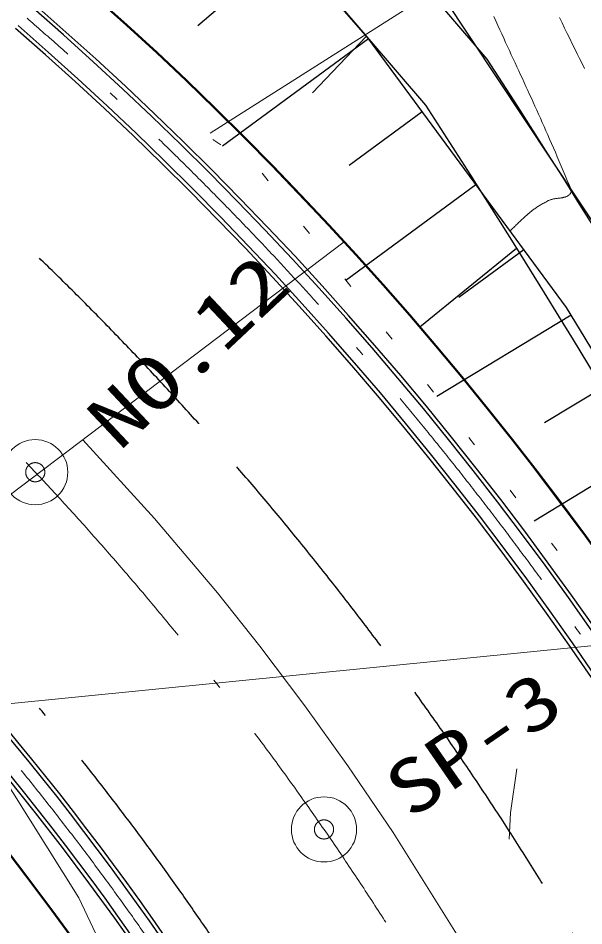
# Model space of a CAD drawing. Units: millimetres at full size, sheet at 1:500; details may follow other scales. Extents: x -209175 to 420500, y 0 to 351151.
# Drawn here: x 51772 to 59152, y 96925 to 108771 of the extents above; entities that cross this region are included whole.
import ezdxf
from ezdxf.enums import TextEntityAlignment as Align

# ---------------------------------------------------------------- set-up
doc = ezdxf.new("R2010")
doc.units = ezdxf.units.MM
doc.header["$LTSCALE"] = 500
doc.header["$PDMODE"] = 32
doc.header["$PDSIZE"] = 250
for name, pattern in [('USER1', [9.25, 6, -1.5, 0.25, -1.5]), ('USER2', [1.75, 0.25, -1.5]), ('USER3', [7.5, 6, -1.5])]:
    doc.linetypes.add(name, pattern=pattern)
for name, color, linetype, lineweight in [('D-BGD', 7, 'Continuous', 13), ('D-BGD-EXST', 7, 'Continuous', 25), ('D-BGD-LWCN', 8, 'Continuous', 13), ('D-BMK', 2, 'USER1', 13), ('D-BMK-HTXT', 7, 'Continuous', 13)]:
    doc.layers.add(name, color=color, linetype=linetype, lineweight=lineweight)
doc.layers.add('D-BMK-TXT', color=7, linetype='Continuous')
doc.styles.add('ＭＳ ゴシック', font='')
doc.styles.get('ＭＳ ゴシック').set_extended_font_data('MS Gothic')

msp = doc.modelspace()

# ---------------------------------------------------------------- linework, layer by layer
at = {"layer": 'D-BGD', "linetype": 'USER2'}
for p, q in [((54311.2, 107187.1), (54956.9, 106746.7)), ((54956.9, 106746.7), (61630.9, 98203.8))]:
    msp.add_line(p, q, dxfattribs=at)
at = {"layer": 'D-BGD', "color": 8}
msp.add_line((49204.2, 100686.8), (56023.7, 105851.2), dxfattribs=at)
at = {"layer": 'D-BGD', "color": 5}
msp.add_lwpolyline([(10000, 123806.5), (15694.4, 121050.9), (18993.2, 119461.5), (26605.7, 115796.6), (27719.7, 115251.5), (34925.2, 111722.6), (37724.1, 110337.3), (40224.9, 109100), (44970.6, 105988.4), (47792.2, 103336.1), (48113.2, 103032), (50201, 101054.8), (52562.5, 97289.5), (53954.2, 94343.3), (55168.6, 90895.7)], dxfattribs=at)
at = {"layer": 'D-BGD', "color": 8}
for points in [[(54816.2, 107121.2), (56023.7, 105851.2), (56099.6, 105771.3), (56700.4, 105099.3), (57444.2, 104228.1), (58224.8, 103263.3), (59343.5, 101778.7), (60265.3, 100451.6), (60922.7, 99439), (61202.1, 98989.8), (62052.5, 97545), (62511.5, 96710.3)], [(57578.3, 96683.5), (56665.1, 98144.2), (56073, 99012), (55511.4, 99798.4), (54926.2, 100573.1), (54373.2, 101270.4), (53552, 102242.4), (52613.9, 103269)], [(52604, 96591), (51927, 97512.6), (51281.5, 98338.3)]]:
    msp.add_lwpolyline(points, dxfattribs=at)
at = {"layer": 'D-BGD', "color": 3}
msp.add_lwpolyline([(58177.6, 98056.8), (58194.6, 98399.8), (58277.7, 98973.8)], dxfattribs=at)
at = {"layer": 'D-BGD-EXST'}
for p, q in [((56334.9, 108512.4), (53744.9, 111527.2)), ((55314.3, 109700.3), (54116, 108670.8)), ((57199.8, 109225.1), (59682.1, 105477.3)), ((55612.9, 107796.1), (56312.9, 108533.5)), ((58924.2, 104994.6), (56334.9, 108512.4)), ((56343, 108501.3), (54439.1, 107099.9)), ((57043.7, 107549.3), (56091.8, 106848.6)), ((57744.5, 106597.4), (56048.7, 105349.2)), ((58274.6, 105766.6), (57012.8, 104738.8)), ((58368.6, 105749.5), (57520.7, 105125.4)), ((60871, 101786.9), (58924.2, 104994.6)), ((58984.1, 104895.9), (57233.1, 103833.1)), ((59515.5, 104020.3), (58640, 103489)), ((60046.9, 103144.8), (58502.9, 102207.7))]:
    msp.add_line(p, q, dxfattribs=at)
for points in [[(57890.8, 108234.6), (54630.1, 112041.5), (44074.8, 117283.8), (39252.8, 121084.7), (21580.4, 131155.6), (10780, 131661), (10000, 132429.1)], [(57088.6, 107634), (54003, 111236.4), (43537.2, 116434.3), (38692.6, 120252.9), (21293.8, 130168), (10351, 130680), (10000, 131025.6)]]:
    msp.add_lwpolyline(points, dxfattribs=at)
at = {"layer": 'D-BGD-EXST', "linetype": 'USER3'}
msp.add_arc((22852.4, 75446.3), 42000.1, 6.05894, 63.28606, dxfattribs=at)
at = {"layer": 'D-BGD-EXST', "linetype": 'USER1'}
msp.add_arc((22852.5, 75446.3), 38000, 6.05891, 63.29291, dxfattribs=at)
at = {"layer": 'D-BGD-EXST', "lineweight": 50}
for centre, radius, start, end in [((22852.7, 75445.7), 45000, 6.05973, 48.96549), ((22852.5, 75446.4), 36500, 6.0589, 63.29582)]:
    msp.add_arc(centre, radius, start, end, dxfattribs=at)
at = {"layer": 'D-BGD-EXST'}
for centre, radius, start, end in [((22852.5, 75446.4), 37450, 6.05889, 63.29396), ((22852.5, 75446.4), 37500, 6.05889, 63.29387), ((22852.7, 75445.7), 44350, 6.05805, 48.9655), ((22852.7, 75445.7), 44400, 6.05805, 48.9655), ((22852.5, 75446.4), 37150, 6.05889, 63.29454), ((22852.7, 75445.7), 44000, 6.05805, 48.96551), ((22852.7, 75445.7), 44050, 6.05805, 48.96551), ((22852.5, 75446.4), 37100, 6.05889, 63.29464), ((-42571.7, 42801), 119892.7, 21.86498, 33.07717), ((-42571.7, 42801), 118892.7, 21.89086, 33.04564)]:
    msp.add_arc(centre, radius, start, end, dxfattribs=at)
at = {"layer": 'D-BGD-LWCN'}
for points in [[(58188.6, 105993.9), (58201.2, 106006), (58213.5, 106017.7), (58225.4, 106029.2), (58237, 106040.4), (58248.3, 106051.3), (58259.4, 106062), (58270.2, 106072.5), (58280.8, 106082.7), (58291.1, 106092.7), (58301.2, 106102.5), (58311.1, 106112.1), (58320.9, 106121.5), (58330.4, 106130.6), (58339.8, 106139.6), (58349.1, 106148.4), (58358.3, 106157.1), (58367.3, 106165.5), (58376.3, 106173.8), (58385.2, 106182), (58394, 106190), (58402.8, 106197.8), (58411.6, 106205.6), (58420.3, 106213.2), (58429.1, 106220.7), (58437.9, 106228.1), (58446.7, 106235.4), (58455.5, 106242.6), (58464.5, 106249.7), (58473.5, 106256.8), (58482.5, 106263.7), (58491.8, 106270.6), (58501.1, 106277.5), (58510.6, 106284.3), (58520.2, 106291.1), (58530, 106297.8), (58540, 106304.5), (58550.2, 106311.2), (58560.6, 106317.9), (58571.3, 106324.6), (58582.2, 106331.2), (58593.3, 106337.9), (58604.8, 106344.6), (58616.5, 106351.4), (58628.6, 106358.2), (58640.9, 106365), (58653.7, 106371.8), (58666.8, 106378.8), (58680.2, 106385.7), (58687.6, 106389.4), (58695, 106392.7), (58702.6, 106395.8), (58710.2, 106398.6), (58717.8, 106401.2), (58725.6, 106403.6), (58733.3, 106405.8), (58741.1, 106407.8), (58748.9, 106409.6), (58756.8, 106411.3), (58764.7, 106412.8), (58772.5, 106414.2), (58780.4, 106415.5), (58788.2, 106416.7), (58796.1, 106417.8), (58803.9, 106418.9), (58811.7, 106419.9), (58819.4, 106420.9), (58827.1, 106421.9), (58834.7, 106422.9), (58842.2, 106423.9), (58849.7, 106424.9), (58857.1, 106426), (58864.4, 106427.2), (58871.6, 106428.4), (58878.7, 106429.7), (58885.7, 106431.2), (58892.6, 106432.8), (58899.3, 106434.5), (58905.9, 106436.3), (58912.4, 106438.4), (58918.7, 106440.6), (58924.8, 106443.1), (58930.8, 106445.7), (58936.6, 106448.6), (58942.2, 106451.8), (58947.6, 106455.2), (58952.8, 106458.9), (58957.8, 106463), (58962.5, 106467.3), (58967.1, 106472), (58971.4, 106477), (58975.5, 106482.3), (58979.3, 106488.1), (58982.9, 106494.2), (58986.2, 106500.8), (58989.2, 106507.8), (58992, 106515.2), (58992, 106515.3), (58992.1, 106515.5), (58992.1, 106515.7), (58992.2, 106515.8), (58992.2, 106515.9), (58992.2, 106516.1), (58992.2, 106516.2), (58992.2, 106516.4), (58992.2, 106516.5), (58992.2, 106516.7), (58992.2, 106516.8), (58992.2, 106516.9), (58992.2, 106517.1), (58992.2, 106517.2), (58992.2, 106517.3), (58992.1, 106517.5), (58992.1, 106517.6), (58992.1, 106517.7), (58992.1, 106517.9), (58992, 106518), (58992, 106518.1), (58991.9, 106518.2), (58991.9, 106518.4), (58991.8, 106518.5), (58991.8, 106518.6), (58991.7, 106518.8), (58991.7, 106518.9), (58991.6, 106519), (58991.6, 106519.2), (58991.5, 106519.3), (58991.4, 106519.4), (58991.4, 106519.5), (58991.3, 106519.7), (58991.2, 106519.8), (58991.2, 106519.9), (58991.1, 106520.1), (58991, 106520.2), (58991, 106520.4), (58990.9, 106520.5), (58990.8, 106520.6), (58990.8, 106520.8), (58990.7, 106520.9), (58990.6, 106521.1), (58990.5, 106521.2), (58990.5, 106521.4), (58990.4, 106521.5), (58990.3, 106521.7), (58990.3, 106521.8), (58962.9, 106588.1), (58935.9, 106653.1), (58909.2, 106717), (58882.8, 106779.7), (58856.7, 106841.4), (58830.9, 106902), (58805.4, 106961.7), (58780.2, 107020.4), (58755.1, 107078.3), (58730.3, 107135.4), (58705.7, 107191.7), (58681.3, 107247.4), (58657, 107302.3), (58632.9, 107356.7), (58608.9, 107410.6), (58585.1, 107463.9), (58561.3, 107516.8), (58537.6, 107569.4), (58514, 107621.6), (58490.5, 107673.5), (58466.9, 107725.2), (58443.4, 107776.7), (58419.9, 107828.1), (58396.4, 107879.4), (58372.9, 107930.7), (58349.2, 107982.1), (58325.6, 108033.5), (58301.8, 108085.1), (58277.9, 108136.9), (58254, 108188.9), (58229.8, 108241.3), (58205.6, 108293.9), (58181.1, 108347.1), (58156.5, 108400.6), (58131.7, 108454.7), (58106.6, 108509.3), (58081.4, 108564.6), (58055.8, 108620.5), (58030, 108677.2), (58003.9, 108734.7), (57977.5, 108792.9)], [(59160.7, 108115.6), (59129, 108178.8), (59097, 108242.6), (59064.8, 108307), (59032.5, 108372), (58999.9, 108437.9), (58967.1, 108504.6), (58934, 108572.2), (58900.8, 108640.8), (58867.3, 108710.5), (58833.7, 108781.3)]]:
    msp.add_lwpolyline(points, dxfattribs=at)
at = {"layer": 'D-BMK', "color": 6}
msp.add_line((54275, 107271.1), (114197.2, 145265.7), dxfattribs=at)
at = {"layer": 'D-BMK', "linetype": 'Continuous'}
for centre in [(51995.1, 102845.3), (55761.9, 98183.4)]:
    msp.add_circle(centre, 425, dxfattribs=at)
at = {"layer": 'D-BMK'}
for centre, radius, start, end in [((22852.5, 75446.3), 40000, 6.05891, 63.22205), ((22852.5, 75446.3), 37300, 6.03964, 63.29424), ((22852.7, 75445.7), 44200, 6.04988, 48.93549)]:
    msp.add_arc(centre, radius, start, end, dxfattribs=at)
for p in [(51995.1, 102845.3), (55761.9, 98183.4)]:
    msp.add_point(p, dxfattribs=at)
at = {"layer": 'D-BMK-HTXT'}
msp.add_line((80027.8, 102645.1), (42015.3, 98864.4), dxfattribs=at)

# ---------------------------------------------------------------- texts
at = {"layer": 'D-BMK-TXT', "style": 'ＭＳ ゴシック', "width": 1.3}
for s, rotation, p in [('NO.12', 43.234, (52608.7, 103621)), ('SP-3', 34.64, (56485.5, 98883.1))]:
    msp.add_text(s, height=705, rotation=rotation, dxfattribs=at).set_placement(p, align=Align.TOP_LEFT)

doc.saveas('drawing.dxf')
